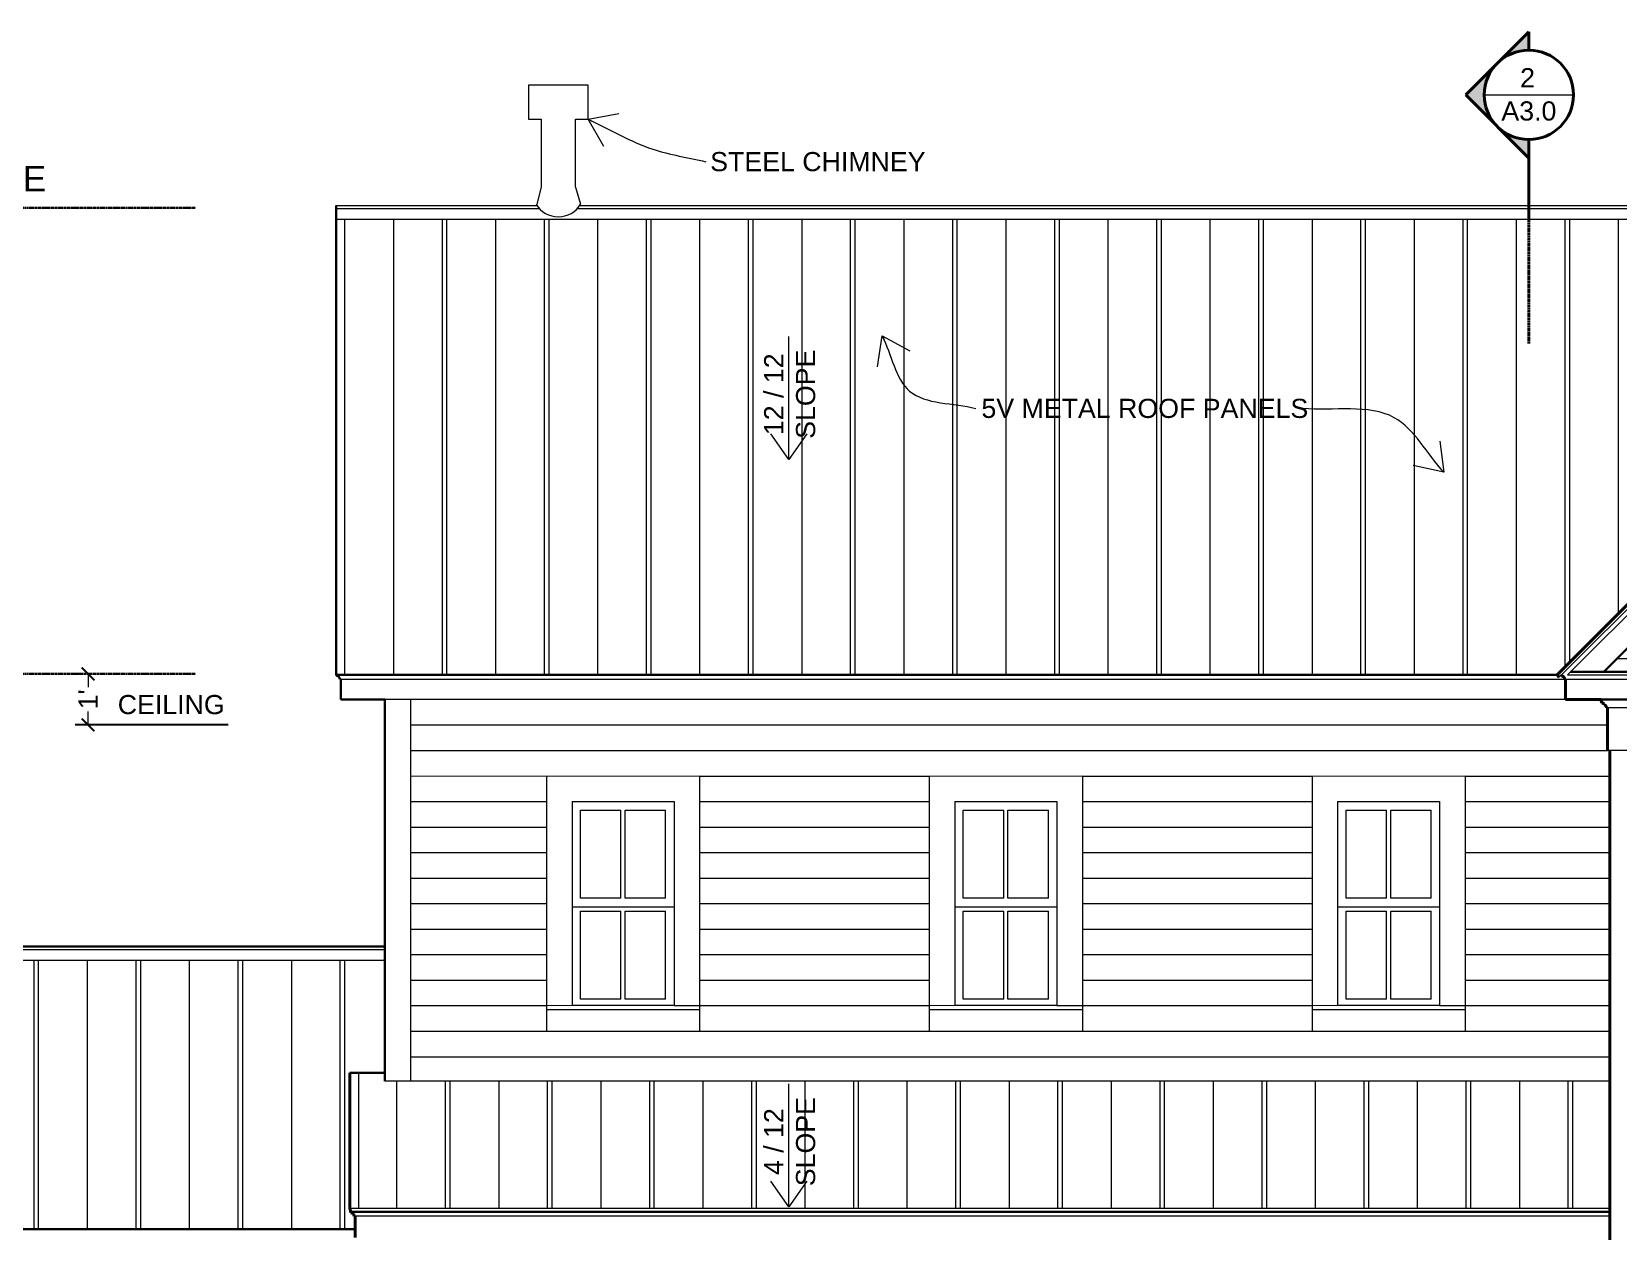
# Model space of a CAD drawing. Header units: inches. Extents: x -4969 to 16721, y 2489 to 24693.
# Drawn here: x 3910.3 to 4283.3, y 5014.9 to 5297 of the extents above; entities that cross this region are included whole.
import ezdxf

# ---------------------------------------------------------------- set-up
doc = ezdxf.new("R2010")
doc.units = ezdxf.units.IN
doc.header["$MEASUREMENT"] = 0
doc.linetypes.add('CENTER', pattern=[2, 1.25, -0.25, 0.25, -0.25])
doc.layers.get('0').update_dxf_attribs({"lineweight": 5})
for name, color, linetype, lineweight in [('1', 1, 'Continuous', 9), ('2', 6, 'Continuous', 20), ('3', 3, 'Continuous', 30), ('4', 2, 'Continuous', 40), ('A-DIMSx', 7, 'Continuous', 9), ('A-LINK', 7, 'Continuous', 40), ('A-TEXTx', 7, 'Continuous', 20)]:
    doc.layers.add(name, color=color, linetype=linetype, lineweight=lineweight)
doc.styles.get("Standard").update_dxf_attribs({"font": 'Arial.ttf'})
doc.dimstyles.get("Standard").update_dxf_attribs({"dimtxt": 3, "dimasz": 2, "dimexe": 0.03125, "dimexo": 0.0625, "dimgap": 0.03125, "dimtad": 0, "dimtoh": 1, "dimdec": 4, "dimlfac": 0.99985, "dimzin": 0, "dimdsep": 46, "dimlunit": 4, "dimtxsty": 'Standard', "dimblk": 'ARCHTICK', "dimblk1": 'ARCHTICK', "dimblk2": 'ARCHTICK', "dimcen": 0.09, "dimclrt": 256, "dimadec": 0, "dimazin": 0, "dimtfac": 1, "dimtdec": 4, "dimtofl": 0, "dimtmove": 0, "dimatfit": 3, "dimfxl": 1, "dimtolj": 1, "dimtzin": 0, "dimarcsym": 0})

# ---------------------------------------------------------------- blocks, each defined once
blk = doc.blocks.new('_ArchTick')
at = {"color": 0, "linetype": 'ByBlock', "lineweight": 0, "const_width": 0.15}
blk.add_lwpolyline([(-0.5, -0.5), (0.5, 0.5)], dxfattribs=at)
blk = doc.blocks.new('window elev 2448 distant')
at = {"layer": '1'}
for p, q in [((3730.3, 5115.93), (3766.3, 5115.94)), ((3730.3, 5115.93), (3730.3, 5055.93)), ((3766.3, 5115.94), (3766.3, 5055.94)), ((3738.3, 5107.94), (3747.8, 5107.94)), ((3738.3, 5087.19), (3738.3, 5107.94)), ((3747.8, 5087.19), (3747.8, 5107.94)), ((3748.8, 5087.19), (3748.8, 5107.94)), ((3748.8, 5107.94), (3758.3, 5107.94)), ((3758.3, 5087.19), (3758.3, 5107.94)), ((3747.8, 5087.19), (3738.3, 5087.19)), ((3758.3, 5087.19), (3748.8, 5087.19)), ((3738.3, 5084.19), (3747.8, 5084.19)), ((3738.3, 5063.44), (3738.3, 5084.19)), ((3747.8, 5063.44), (3747.8, 5084.19)), ((3748.8, 5084.19), (3758.3, 5084.19)), ((3748.8, 5063.44), (3748.8, 5084.19)), ((3758.3, 5063.44), (3758.3, 5084.19)), ((3747.8, 5063.44), (3738.3, 5063.44)), ((3758.3, 5063.44), (3748.8, 5063.44)), ((3766.3, 5060.94), (3730.3, 5060.94)), ((3730.3, 5055.93), (3766.3, 5055.93))]:
    blk.add_line(p, q, dxfattribs=at)
at = {"layer": '1', "lineweight": 5, "ltscale": 0.1}
for p, q in [((3736.27, 5061.95), (3730.3, 5061.93)), ((3760.3, 5061.94), (3766.3, 5061.94))]:
    blk.add_line(p, q, dxfattribs=at)
at = {"layer": '2'}
for p, q in [((3736.3, 5109.94), (3760.3, 5109.94)), ((3736.3, 5109.94), (3736.3, 5061.94)), ((3760.3, 5109.94), (3760.3, 5061.94)), ((3736.3, 5085.19), (3760.3, 5085.19)), ((3760.3, 5061.94), (3736.3, 5061.94))]:
    blk.add_line(p, q, dxfattribs=at)
blk = doc.blocks.new('*D860')
at = {"layer": 'A-DIMSx', "color": 0, "lineweight": -2, "ltscale": 0.1, "transparency": 16777216}
for p, q in [((3921.49, 5145.94), (3920.49, 5145.94)), ((3956.47, 5133.97), (3920.49, 5133.97))]:
    blk.add_line(p, q, dxfattribs=at)
at = {"layer": 'A-DIMSx', "color": 0, "lineweight": 5, "ltscale": 0.1, "transparency": 16777216}
for p, q in [((3923.49, 5145.94), (3923.49, 5142.81)), ((3923.49, 5133.97), (3923.49, 5137.1))]:
    blk.add_line(p, q, dxfattribs=at)
at = {"layer": 'Defpoints', "color": 0, "ltscale": 0.1, "transparency": 16777216}
for p in [(3923.49, 5145.94), (3923.49, 5133.97), (3958.47, 5133.97)]:
    blk.add_point(p, dxfattribs=at)
at = {"layer": 'A-DIMSx', "color": 0, "lineweight": 5, "ltscale": 0.1, "transparency": 16777216, "xscale": 3, "yscale": 3, "zscale": 3}
for p, rotation in [((3923.49, 5145.94), 90), ((3923.49, 5133.97), 270)]:
    blk.add_blockref('_ArchTick', p, dxfattribs=dict(at, rotation=rotation))
at = {"layer": 'A-DIMSx', "ltscale": 0.1, "transparency": 16777216, "insert": (3923.49, 5139.96), "char_height": 4.5, "attachment_point": 5, "rotation": 90}
blk.add_mtext("\\A1;1'", dxfattribs=at)
blk = doc.blocks.new('Section Callout')
at = {"layer": 'A-LINK', "ltscale": 0.1}
h = blk.add_hatch(color=152, dxfattribs=at)
h.paths.add_polyline_path([(1891.06, 7392.5), (1883.64, 7385.08), (1891.06, 7377.65, -0.198912), (1887.98, 7385.08, -0.198912)])
h.paths.add_polyline_path([(1898.48, 7399.92), (1891.06, 7392.5, -0.198912), (1898.48, 7395.58)])
h.paths.add_polyline_path([(1891.06, 7377.65), (1898.48, 7370.23), (1898.48, 7374.58, -0.198912)])
at = {"layer": 'A-LINK', "color": 152, "ltscale": 0.1}
for p, q in [((1883.64, 7385.08), (1898.48, 7399.92)), ((1898.48, 7399.92), (1898.48, 7395.58)), ((1883.64, 7385.08), (1898.48, 7370.23)), ((1898.48, 7374.58), (1898.48, 7370.23)), ((1898.48, 7370.23), (1898.48, 7355.49))]:
    blk.add_line(p, q, dxfattribs=at)
blk.add_circle((1898.48, 7385.08), 10.5, dxfattribs=at)

msp = doc.modelspace()

# ---------------------------------------------------------------- linework, layer by layer
at = {"layer": '1'}
for p, q in [((3981.8028983, 5255.3744562), (4029.6110734, 5255.3744562)), ((3981.8028983, 5252.8982815), (4367.302912, 5252.8982815)), ((3983.8028983, 5252.8982815), (3983.8028983, 5145.8772708)), ((3995.3028983, 5252.8982815), (3995.3028983, 5145.8772708)), ((4006.8028983, 5145.8772708), (4006.8028983, 5252.8982815)), ((4007.8028983, 5252.8982815), (4007.8028983, 5145.8772708)), ((4019.3028983, 5252.8982815), (4019.3028983, 5145.8772708)), ((4030.8028983, 5145.8772708), (4030.8028983, 5252.8982815)), ((4031.8028983, 5252.8982815), (4031.8028983, 5145.8772708)), ((4038.5407082, 5255.3744562), (4367.302912, 5255.3744562)), ((4043.3028983, 5252.8982815), (4043.3028983, 5145.8772708)), ((4054.8028983, 5145.8772708), (4054.8028983, 5252.8982815)), ((4055.8028983, 5252.8982815), (4055.8028983, 5145.8772708)), ((4067.3028983, 5252.8982815), (4067.3028983, 5145.8772708)), ((4078.8028983, 5145.8772708), (4078.8028983, 5252.8982815)), ((4079.8028983, 5252.8982815), (4079.8028983, 5145.8772708)), ((4091.3028983, 5252.8982815), (4091.3028983, 5145.8772708)), ((4102.8028983, 5145.8772708), (4102.8028983, 5252.8982815)), ((4103.8028983, 5252.8982815), (4103.8028983, 5145.8772708)), ((4115.3028983, 5252.8982815), (4115.3028983, 5145.8772708)), ((4126.8028983, 5145.8772708), (4126.8028983, 5252.8982815)), ((4127.8028983, 5252.8982815), (4127.8028983, 5145.8772708)), ((4139.3028983, 5252.8982815), (4139.3028983, 5145.8772708)), ((4150.8028983, 5145.8772708), (4150.8028983, 5252.8982815)), ((4151.8028983, 5252.8982815), (4151.8028983, 5145.8772708)), ((4163.3028983, 5252.8982815), (4163.3028983, 5145.8772708)), ((4174.8028983, 5145.8772708), (4174.8028983, 5252.8982815)), ((4175.8028983, 5252.8982815), (4175.8028983, 5145.8772708)), ((4187.3028983, 5252.8982815), (4187.3028983, 5145.8772708)), ((4198.8028983, 5145.8772708), (4198.8028983, 5252.8982815)), ((4199.8028983, 5252.8982815), (4199.8028983, 5145.8772708)), ((4211.3028983, 5252.8982815), (4211.3028983, 5145.8772708)), ((4222.8028983, 5145.8772708), (4222.8028983, 5252.8982815)), ((4223.8028983, 5252.8982815), (4223.8028983, 5145.8772708)), ((4235.3028983, 5252.8982815), (4235.3028983, 5145.8772708)), ((4246.8028983, 5145.8772708), (4246.8028983, 5252.8982815)), ((4247.8028983, 5252.8982815), (4247.8028983, 5145.8772708)), ((4259.3028983, 5252.8982815), (4259.3028983, 5145.8772708)), ((4270.8028983, 5147.6244336), (4270.8028983, 5252.8982815)), ((4271.8028983, 5252.8982815), (4271.8028983, 5148.6244336)), ((4283.3028983, 5252.8982815), (4283.3028983, 5160.1244336)), ((4367.302912, 5243.0637979), (4269.4307262, 5145.1916121)), ((4271.3449397, 5145.6916121), (4367.302912, 5241.6495843)), ((3982.680729, 5144.7284154), (4270.6830718, 5144.7284154)), ((4270.9307262, 5144.6916121), (4308.3029115, 5144.6916121)), ((4271.3449402, 5145.6916121), (4309.302912, 5145.6916121)), ((3999.3029218, 5139.941612), (3999.3029213, 5050.175787)), ((3999.3029241, 5133.9415491), (4280.8029143, 5133.9415491)), ((3999.3029218, 5127.9416121), (4280.802912, 5127.9416121)), ((4281.302912, 5127.9416121), (4280.802912, 5127.9416121)), ((3999.302921, 5121.9416121), (4031.3029276, 5121.9320403)), ((4067.3029143, 5121.933191), (4121.3029276, 5121.9281664)), ((4157.3029143, 5121.933191), (4211.3029276, 5121.9281664)), ((4247.3029143, 5121.933191), (4281.302912, 5121.9300274)), ((3999.302921, 5115.9416121), (4031.3029276, 5115.9386345)), ((4067.3029097, 5115.933254), (4121.3029276, 5115.9282293)), ((4157.3029097, 5115.933254), (4211.3029276, 5115.9282293)), ((4247.3029097, 5115.933254), (4281.302912, 5115.9300903)), ((3999.302921, 5109.9416121), (4031.3029276, 5109.9416121)), ((4067.302905, 5109.9329632), (4121.3029276, 5109.9329632)), ((4157.302905, 5109.9329632), (4211.3029276, 5109.9329632)), ((4247.302905, 5109.9329632), (4281.3029119, 5109.9329632)), ((3999.302921, 5103.9416121), (4031.3029276, 5103.9416121)), ((4067.3029004, 5103.9329632), (4121.3029276, 5103.9329632)), ((4157.3029004, 5103.9329632), (4211.3029276, 5103.9329632)), ((4247.3029004, 5103.9329632), (4281.3029119, 5103.9329632)), ((3999.302921, 5097.9416121), (4031.3029276, 5097.9416121)), ((4067.3028958, 5097.9329632), (4121.3029276, 5097.9329632)), ((4157.3028958, 5097.9329632), (4211.3029276, 5097.9329632)), ((4247.3028958, 5097.9329632), (4281.3029119, 5097.9329632)), ((3999.302921, 5091.9416121), (4031.3029276, 5091.9416121)), ((4067.3028911, 5091.9329632), (4121.3029276, 5091.9329632)), ((4157.3028911, 5091.9329632), (4211.3029276, 5091.9329632)), ((4247.3028911, 5091.9329632), (4281.3029118, 5091.9329632)), ((3999.302921, 5085.9416121), (4031.3029276, 5085.9416121)), ((4067.3028865, 5085.9329632), (4121.3029276, 5085.9329632)), ((4157.3028865, 5085.9329632), (4211.3029276, 5085.9329632)), ((4247.3028865, 5085.9329632), (4281.3029118, 5085.9329632)), ((3693.8028878, 5081.1272727), (3993.3029215, 5081.1272727)), ((3693.8028878, 5078.651098), (3993.3029215, 5078.651098)), ((3910.8028878, 5015.3772727), (3910.8028878, 5078.651098)), ((3911.8028878, 5078.651098), (3911.8028878, 5015.3772727)), ((3923.3028878, 5078.651098), (3923.3028878, 5015.3772727)), ((3934.8028878, 5015.3772727), (3934.8028878, 5078.651098)), ((3935.8028878, 5078.651098), (3935.8028878, 5015.3772727)), ((3947.3028878, 5078.651098), (3947.3028878, 5015.3772727)), ((3947.3028878, 5078.651098), (3947.3028878, 5015.3772727)), ((3958.8028878, 5015.3772727), (3958.8028878, 5078.651098)), ((3958.8028878, 5015.3772727), (3958.8028878, 5078.651098)), ((3959.8028878, 5078.651098), (3959.8028878, 5015.3772727)), ((3959.8028878, 5078.651098), (3959.8028878, 5015.3772727)), ((3971.3028878, 5078.651098), (3971.3028878, 5015.3772727)), ((3982.8028878, 5015.3772727), (3982.8028878, 5078.651098)), ((3983.8028878, 5078.651098), (3983.8028878, 5015.3772727)), ((3999.302921, 5079.9416121), (4031.3029276, 5079.9416121)), ((4067.3028819, 5079.9329632), (4121.3029276, 5079.9329632)), ((4157.3028819, 5079.9329632), (4211.3029276, 5079.9329632)), ((4247.3028819, 5079.9329632), (4281.3029117, 5079.9329632)), ((3999.302921, 5073.9416121), (4031.3029276, 5073.9416121)), ((4067.3028772, 5073.9329632), (4121.3029276, 5073.9329632)), ((4157.3028772, 5073.9329632), (4211.3029276, 5073.9329632)), ((4247.3028772, 5073.9329632), (4281.3029117, 5073.9329632)), ((3999.302921, 5067.9416121), (4031.3029276, 5067.9424893)), ((4067.3028726, 5067.9328775), (4121.3029276, 5067.9343579)), ((4157.3028726, 5067.9328775), (4211.3029276, 5067.9343579)), ((4247.3028726, 5067.9328775), (4281.3029117, 5067.9338096)), ((3999.302921, 5061.9416121), (4031.3029276, 5061.9434345)), ((4067.302868, 5061.9336793), (4121.3029229, 5061.9351597)), ((4157.302868, 5061.9336793), (4211.3029229, 5061.9351597)), ((4247.302868, 5061.9336793), (4281.3029071, 5061.9346114)), ((3999.3029211, 5055.9326815), (4281.3029116, 5055.9324718)), ((4281.3029116, 5050.175787), (3993.3029213, 5050.175787))]:
    msp.add_line(p, q, dxfattribs=at)
at = {"layer": '2', "color": 152, "ltscale": 0.1}
msp.add_line((4251.7878075, 5282.1022121), (4272.7878076, 5282.1022121), dxfattribs=at)
at = {"layer": '2'}
for p, q in [((4030.0758908, 5260.3678129), (4029.004094, 5256.3678129)), ((4038.0758908, 5260.3678129), (4039.2901341, 5256.3678129)), ((3981.8028983, 5256.1244562), (4029.0168593, 5256.1244562)), ((4039.1349223, 5256.1244562), (4367.302912, 5256.1244562)), ((4297.1410561, 5149.5245251), (4282.9989204, 5149.5245251)), ((4270.9307266, 5144.6916121), (4308.302912, 5144.6916121)), ((4270.9307266, 5139.941612), (3993.3029218, 5139.941612)), ((4298.802912, 5137.941612), (4280.802912, 5137.941612)), ((4298.802912, 5127.9416121), (4281.302912, 5127.9416121)), ((3987.0538225, 5052.175787), (3987.0538225, 5020.3576183)), ((3996.0538225, 5050.175787), (3996.0538225, 5020.2022897)), ((4007.5538225, 5020.2022897), (4007.5538225, 5050.175787)), ((4008.5538225, 5050.175787), (4008.5538225, 5020.2022897)), ((4020.0538225, 5050.175787), (4020.0538225, 5020.2022897)), ((4031.5538225, 5020.2022897), (4031.5538225, 5050.175787)), ((4032.5538225, 5050.175787), (4032.5538225, 5020.2022897)), ((4044.0538225, 5050.175787), (4044.0538225, 5020.2022897)), ((4055.5538225, 5020.2022897), (4055.5538225, 5050.175787)), ((4056.5538225, 5050.175787), (4056.5538225, 5020.2022897)), ((4068.0538225, 5050.175787), (4068.0538225, 5020.2022897)), ((4079.5538225, 5020.2022897), (4079.5538225, 5050.175787)), ((4080.5538225, 5050.175787), (4080.5538225, 5020.2022897)), ((4092.0538225, 5050.175787), (4092.0538225, 5020.2022897)), ((4103.5538225, 5020.2022897), (4103.5538225, 5050.175787)), ((4104.5538225, 5050.175787), (4104.5538225, 5020.2022897)), ((4116.0538225, 5050.175787), (4116.0538225, 5020.2022897)), ((4127.5538225, 5020.2022897), (4127.5538225, 5050.175787)), ((4128.5538225, 5050.175787), (4128.5538225, 5020.2022897)), ((4140.0538225, 5050.175787), (4140.0538225, 5020.2022897)), ((4151.5538225, 5020.2022897), (4151.5538225, 5050.175787)), ((4152.5538225, 5050.175787), (4152.5538225, 5020.2022897)), ((4164.0538225, 5050.175787), (4164.0538225, 5020.2022897)), ((4175.5538225, 5020.2022897), (4175.5538225, 5050.175787)), ((4176.5538225, 5050.175787), (4176.5538225, 5020.2022897)), ((4188.0538225, 5050.175787), (4188.0538225, 5020.2022897)), ((4199.5538225, 5020.2022897), (4199.5538225, 5050.175787)), ((4200.5538225, 5050.175787), (4200.5538225, 5020.2022897)), ((4212.0538225, 5050.175787), (4212.0538225, 5020.2022897)), ((4223.5538225, 5020.2022897), (4223.5538225, 5050.175787)), ((4224.5538225, 5050.175787), (4224.5538225, 5020.2022897)), ((4236.0538225, 5050.175787), (4236.0538225, 5020.2022897)), ((4247.5538225, 5020.2022897), (4247.5538225, 5050.175787)), ((4248.5538225, 5050.175787), (4248.5538225, 5020.2022897)), ((4260.0538225, 5050.175787), (4260.0538225, 5020.2022897)), ((4271.5538225, 5020.2022897), (4271.5538225, 5050.175787)), ((4272.5538225, 5050.175787), (4272.5538225, 5020.2022897)), ((4281.3029114, 5020.2022897), (3985.0538225, 5020.2022897)), ((4281.3029114, 5018.4522897), (3986.0529122, 5018.4522897))]:
    msp.add_line(p, q, dxfattribs=at)
msp.add_lwpolyline([(4038.0758908, 5260.3678129), (4038.0758908, 5276.3678129), (4041.0758908, 5276.3678129), (4041.0758908, 5284.3678129), (4027.0758908, 5284.3678129), (4027.0758908, 5276.3678129), (4030.0758908, 5276.3678129), (4030.0758908, 5260.3678129)], dxfattribs=at)
msp.add_arc((4034.0758908, 5259.5222599), 6.0941669, 211.172569202, 328.827430798, dxfattribs=at)
at = {"layer": '3', "linetype": 'CENTER', "ltscale": 0.25}
for p, q in [((3859.5922182, 5255.5704422), (3948.8422182, 5255.5704422)), ((3859.5922182, 5145.9416121), (3948.8422182, 5145.9416121))]:
    msp.add_line(p, q, dxfattribs=at)
at = {"layer": '3'}
for p, q in [((3981.8028983, 5145.7219422), (3981.8028983, 5256.1244562)), ((4367.302912, 5233.8285167), (4279.9160074, 5146.4416121)), ((3981.8028983, 5145.7219422), (4268.9003961, 5145.7219422)), ((3981.930729, 5145.7219422), (3981.930729, 5145.4784154)), ((3982.930729, 5144.7284154), (3982.680729, 5144.7284154)), ((3982.9307363, 5144.7284154), (3982.9307363, 5139.941612)), ((4272.0949402, 5146.4416121), (4309.302912, 5146.4416121)), ((3991.2657226, 5139.941612), (3982.9307363, 5139.941612)), ((3993.3029218, 5139.941612), (3982.9307363, 5139.941612)), ((3993.3029218, 5139.941612), (3993.3029213, 5050.175787)), ((4308.3029115, 5139.9416121), (4279.2657128, 5139.941612)), ((3693.8028878, 5081.8772727), (3993.3029215, 5081.8772727)), ((3993.3029213, 5052.175787), (3985.0538225, 5052.175787)), ((4281.3029114, 5019.4522897), (3985.3029122, 5019.4522897)), ((3693.8028878, 5015.3772727), (3986.3029122, 5015.3772727))]:
    msp.add_line(p, q, dxfattribs=at)
msp.add_arc((3981.9930263, 5144.7907126), 0.6905186, 354.8238451, 95.176156172, dxfattribs=at)
at = {"layer": '4'}
for p, q in [((4367.302912, 5244.1244581), (4268.9003961, 5145.7219422)), ((4269.4307262, 5145.1916121), (4268.9003961, 5145.7219422)), ((4269.9307262, 5145.6916121), (4269.9307262, 5145.4416121)), ((4269.9307266, 5145.6916121), (4269.9307266, 5145.4416121)), ((4270.9307262, 5144.6916121), (4270.6807262, 5144.6916121)), ((4270.9307266, 5144.6916121), (4270.6807266, 5144.6916121)), ((4270.9307262, 5144.6916121), (4270.9307262, 5139.941612)), ((4270.9307266, 5144.6916121), (4270.9307266, 5139.941612)), ((4279.2657128, 5139.941612), (4270.9307262, 5139.941612)), ((4279.9841936, 5138.691612), (4279.9841936, 5138.941612)), ((4280.802912, 5137.941612), (4280.552912, 5137.941612)), ((4280.552912, 5137.941612), (4280.802912, 5137.941612)), ((4280.802912, 5137.941612), (4280.802912, 5127.9416121)), ((4281.302912, 5127.9416121), (4281.3029106, 4890.035623)), ((3985.0538225, 5020.2022897), (3985.0538225, 5052.175787)), ((3985.3029122, 5019.4522897), (3985.0538225, 5020.2022897)), ((3985.3029122, 5019.4522897), (3985.3029122, 5019.2022897)), ((3986.0529122, 5018.4522897), (3986.3029122, 5018.4522897)), ((3986.3029122, 5013.4522897), (3986.3029122, 5018.4522897))]:
    msp.add_line(p, q, dxfattribs=at)
for centre, radius, start, end in [((4269.9930235, 5144.7539094), 0.6905186, 354.8238451, 95.176156172), ((4269.9930239, 5144.7539094), 0.6905186, 354.8238451, 95.176156172), ((4280.0856706, 5139.7726287), 0.8371895, 168.355064866, 263.037973001), ((4279.8143879, 5137.9722228), 0.7391582, 357.626528565, 76.718910009), ((3985.3652095, 5018.514587), 0.6905186, 354.8238451, 95.176156172)]:
    msp.add_arc(centre, radius, start, end, dxfattribs=at)
at = {"layer": 'A-LINK', "color": 152, "linetype": 'CENTER', "ltscale": 0.15}
msp.add_line((4262.2878075, 5223.665266), (4262.2878075, 5269.3742901), dxfattribs=at)

# ---------------------------------------------------------------- block references
at = {"color": 152, "ltscale": 0.1}
msp.add_blockref('Section Callout', (2363.8028566, -2102.9733715), dxfattribs=at)
at = {"color": 152, "ltscale": 0.25}
for p in [(301.0031444, 6), (391.0031444, 6), (481.0031444, 6)]:
    msp.add_blockref('window elev 2448 distant', p, dxfattribs=at)

# ---------------------------------------------------------------- texts
at = {"layer": 'A-DIMSx', "ltscale": 0.1, "insert": (3930.4776696, 5140.9857581), "char_height": 4.5, "width": 99.347457914, "attachment_point": 1}
msp.add_mtext('CEILING', dxfattribs=at)
at = {"layer": 'A-LINK', "color": 152, "ltscale": 0.1, "attachment_point": 5}
for s, insert, char_height, width in [('2', (4261.9776644, 5286.1455632), 4.5, 9.771161836), ('{\\H0.75x;A3.0}', (4262.2835498, 5278.2922479), 6, 9.85131083)]:
    msp.add_mtext(s, dxfattribs=dict(at, insert=insert, char_height=char_height, width=width))
at = {"layer": 'A-TEXTx'}
msp.add_text('5V METAL ROOF PANELS', height=4.5, dxfattribs=at).set_placement((4133.5584917, 5206.1347962))
at = {"layer": 'A-TEXTx', "ltscale": 0.25, "insert": (4069.7781961, 5266.3753027), "char_height": 4.5, "attachment_point": 4}
msp.add_mtext('STEEL CHIMNEY', dxfattribs=at)
at = {"layer": 'A-TEXTx', "ltscale": 0.5, "insert": (3860.6125616, 5265.4105184), "char_height": 6, "width": 81.256520484, "attachment_point": 1}
msp.add_mtext('{ROOF RIDGE }', dxfattribs=at)
at = {"layer": 'A-TEXTx', "ltscale": 0.5, "char_height": 4.5, "attachment_point": 5, "rotation": 90}
for s, insert in [('{12 / 12 \\PSLOPE}', (4088.4934609, 5211.7050533)), ('{4 / 12 \\PSLOPE}', (4088.4934609, 5035.9616607))]:
    msp.add_mtext(s, dxfattribs=dict(at, insert=insert))

# ---------------------------------------------------------------- dimensions: what is measured, and where the dimension line sits
at = {"layer": 'A-DIMSx', "ltscale": 0.1}
dim = msp.add_linear_dim(base=(3923.4925559, 5133.9702468), p1=(3923.4925559, 5145.9416121), p2=(3958.4721584, 5133.9702468), angle=270, dimstyle='Standard', override={"dimtxt": 4.5, "dimasz": 3, "dimexe": 3, "dimexo": 2, "dimgap": 1, "dimlfac": -47.9928, "dimlwd": 5}, dxfattribs=at)
dim.commit()
dim.dimension.update_dxf_attribs({"geometry": '*D860', "text_midpoint": (3923.4925559, 5139.9559294)})

# ---------------------------------------------------------------- leaders
at = {"layer": 'A-TEXTx', "path_type": 1, "annotation_type": 0, "has_hookline": 1, "hookline_direction": 0, "text_width": 50.3195771}
msp.add_leader([(4041.0758908, 5276.3678129), (4056.2809024, 5269.3403422), (4068.7781961, 5266.3753027)], dimstyle='Standard', override={"dimasz": 6, "dimgap": 1, "dimldrblk": 'Open90', "dimlwd": -1}, dxfattribs=at)
at = {"layer": 'A-TEXTx'}
for points in [[(4088.3028983, 5196.3877762), (4088.3028983, 5214.6218061), (4088.3028983, 5225.2585385)], [(4088.3028983, 5020.6443835), (4088.3028983, 5038.8784134), (4088.3028983, 5049.5151459)]]:
    msp.add_leader(points, dimstyle='Standard', override={"dimasz": 6, "dimgap": 1, "dimldrblk": 'Open90', "dimlwd": -1}, dxfattribs=at)
at = {"layer": 'A-TEXTx', "path_type": 1}
for points in [[(4110.2531413, 5225.437386), (4116.6687994, 5212.429942), (4132.2389022, 5208.386331)], [(4242.2768335, 5193.3865314), (4230.6183719, 5206.1940754), (4209.0747296, 5208.386331)]]:
    msp.add_leader(points, dimstyle='Standard', override={"dimasz": 6, "dimgap": 1, "dimldrblk": 'Open90', "dimlwd": -1}, dxfattribs=at)

doc.saveas('drawing.dxf')
